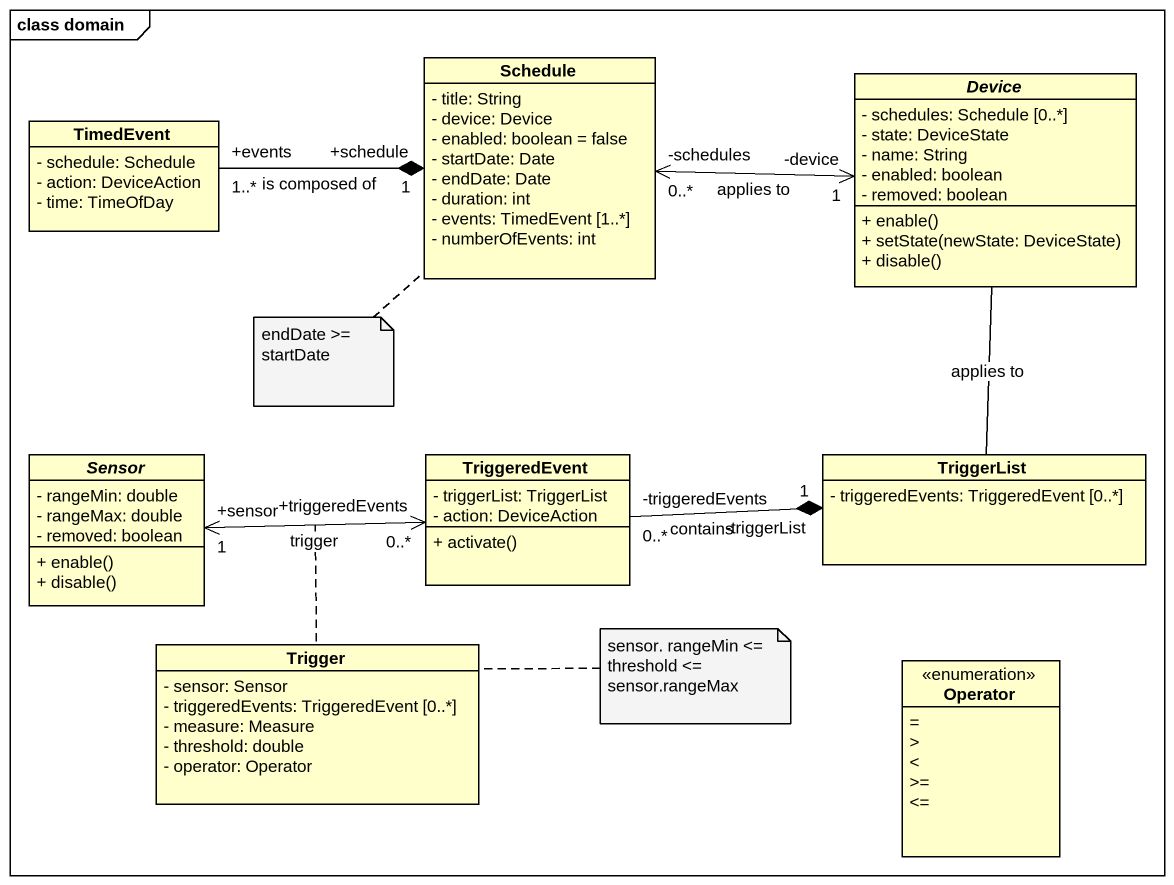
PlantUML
@startuml
mainframe class domain
hide circle
hide empty members
skinparam classAttributeIconSize 0
class Schedule {
  - title: String
  - device: Device
  - enabled: boolean = false
  - startDate: Date
  - endDate: Date
  - duration: int
  - events: TimedEvent [1..*]
  - numberOfEvents: int
}
class TimedEvent {
  - schedule: Schedule
  - action: DeviceAction
  - time: TimeOfDay
}
abstract class Device {
  - schedules: Schedule [0..*]
  - state: DeviceState
  - name: String
  - enabled: boolean
  - removed: boolean
  + enable()
  + setState(newState: DeviceState)
  + disable()
}
abstract class Sensor {
  - rangeMin: double
  - rangeMax: double
  - removed: boolean
  + enable()
  + disable()
}
class TriggeredEvent {
  - triggerList: TriggerList
  - action: DeviceAction
  + activate()
}
class TriggerList {
  - triggeredEvents: TriggeredEvent [0..*]
}
class Trigger {
  - sensor: Sensor
  - triggeredEvents: TriggeredEvent [0..*]
  - measure: Measure
  - threshold: double
  - operator: Operator
}
enum Operator {
  ~=
  >
  <
  >=
  <=
}
TimedEvent "+events\n1..*" -right-* "+schedule\n1" Schedule : is composed of
Device "-device\n1" <-left-> "-schedules\n0..*" Schedule : applies to
Sensor "+sensor\n1" <-right-> "+triggeredEvents\n0..*" TriggeredEvent : trigger
(Sensor, TriggeredEvent) .. Trigger
TriggeredEvent "-triggeredEvents\n0..*" -right-* "-triggerList\n1" TriggerList : contains
TriggerList -up- Device : applies to
note bottom of Schedule : endDate >= startDate
note right of Trigger : sensor. rangeMin <= threshold <= sensor.rangeMax
@enduml
